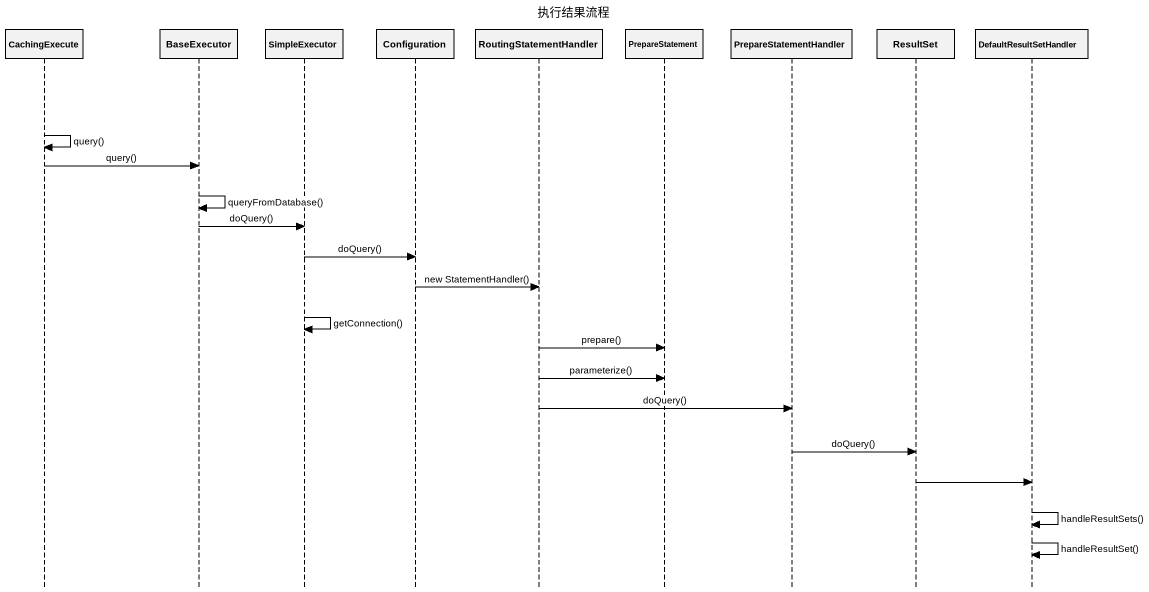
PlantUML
@startuml
title 执行结果流程
hide footbox
participant CachingExecute
participant BaseExecutor
participant SimpleExecutor
participant Configuration
participant RoutingStatementHandler
participant PrepareStatement
participant PrepareStatementHandler
participant ResultSet
participant DefaultResultSetHandler

CachingExecute -> CachingExecute : query()
CachingExecute -> BaseExecutor : query()
BaseExecutor -> BaseExecutor : queryFromDatabase()
BaseExecutor -> SimpleExecutor : doQuery()
SimpleExecutor -> Configuration : doQuery()
Configuration -> RoutingStatementHandler : new StatementHandler()
SimpleExecutor -> SimpleExecutor : getConnection()
RoutingStatementHandler -> PrepareStatement : prepare()
RoutingStatementHandler -> PrepareStatement : parameterize()
RoutingStatementHandler -> PrepareStatementHandler : doQuery()
PrepareStatementHandler -> ResultSet : doQuery()
ResultSet -> DefaultResultSetHandler
DefaultResultSetHandler -> DefaultResultSetHandler : handleResultSets()
DefaultResultSetHandler -> DefaultResultSetHandler : handleResultSet()
@enduml
